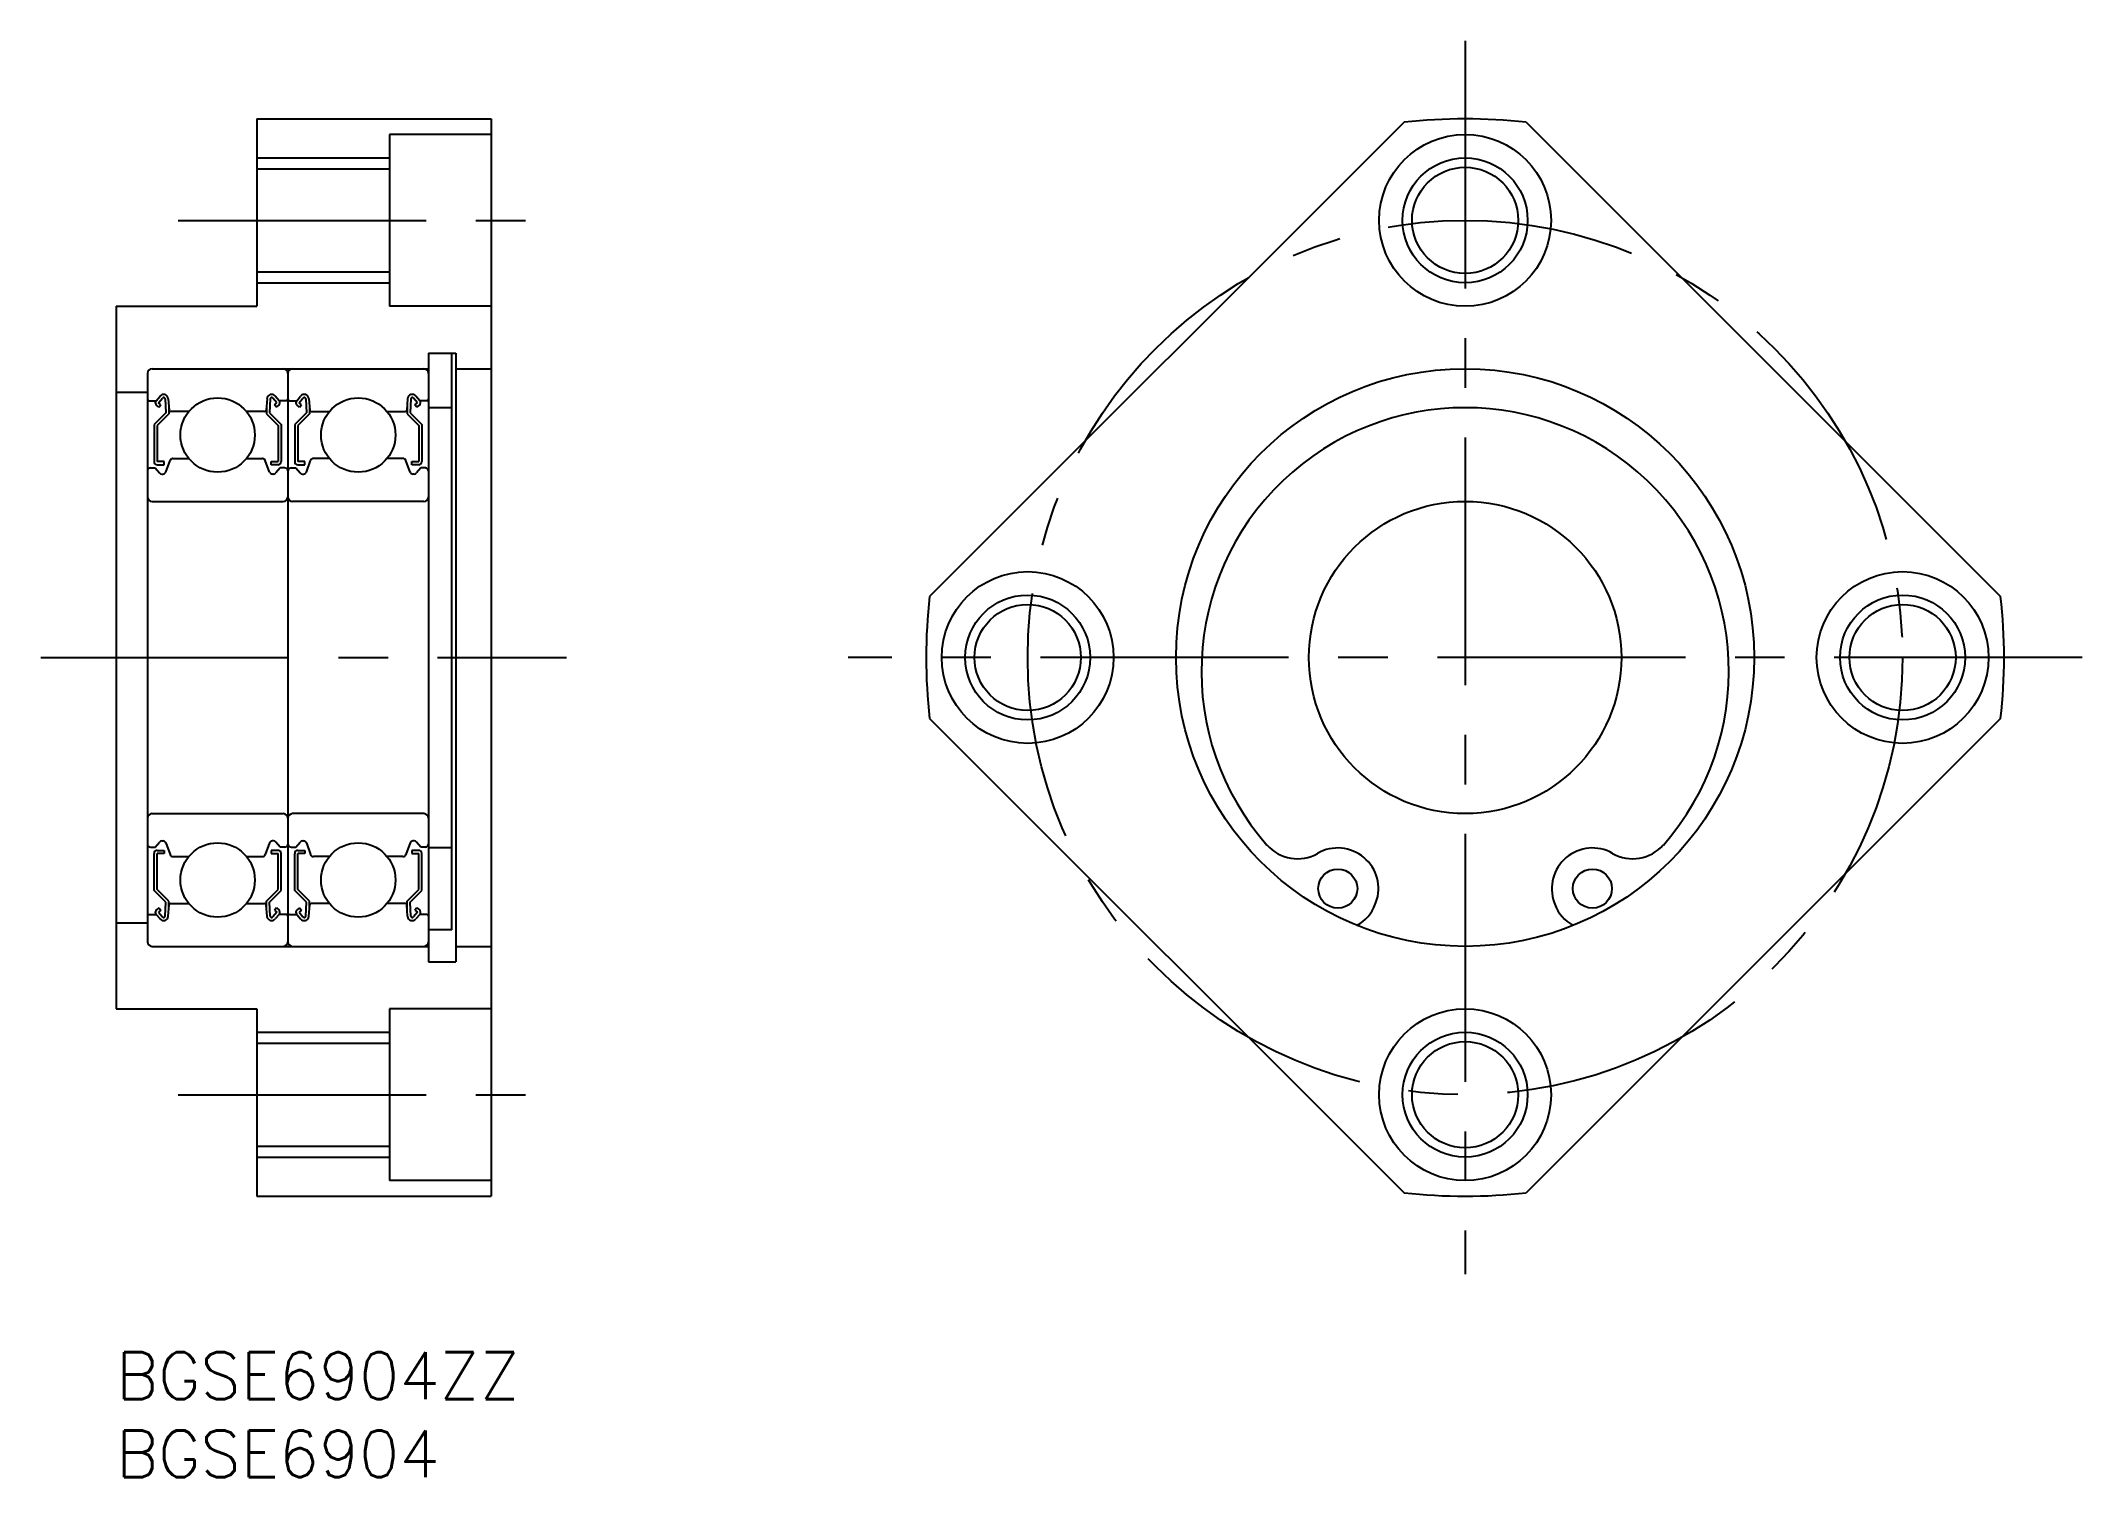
# Model space of a CAD drawing. Extents: x -5 to 126, y -8 to 84.
import ezdxf

# ---------------------------------------------------------------- set-up
doc = ezdxf.new("R2010")
doc.units = 0
doc.header["$LTSCALE"] = 0.5
doc.linetypes.add('CENTER', pattern=[50.8, 31.75, -6.35, 6.35, -6.35])
for name, color, linetype in [('MSM_CENTER', 1, 'CENTER'), ('MSM_CONTINUOUS', 7, 'CONTINUOUS'), ('MSM_NARROW', 5, 'CONTINUOUS'), ('MSM_PART_NUMBER', 7, 'CONTINUOUS')]:
    doc.layers.add(name, color=color, linetype=linetype)
doc.styles.get("Standard").update_dxf_attribs({"font": 'txt.shx', "height": 3, "bigfont": 'bigfont.shx'})

# ---------------------------------------------------------------- blocks, each defined once
blk = doc.blocks.new('*U11')
at = {"layer": 'MSM_PART_NUMBER'}
blk.add_text('BGSE6904ZZ', height=3, dxfattribs=at).set_placement((0, -3))
blk = doc.blocks.new('*U12')
at = {"layer": 'MSM_PART_NUMBER'}
blk.add_text('BGSE6904', height=3, dxfattribs=at).set_placement((0, -8))

msp = doc.modelspace()

# ---------------------------------------------------------------- linework, layer by layer
at = {"layer": 'MSM_CENTER'}
for p, q in [((86.35, 84), (86.35, 5)), ((3.97, 72.5), (29.03, 72.5)), ((-4.82, 44.5), (28.82, 44.5)), ((125.85, 44.5), (46.85, 44.5)), ((3.97, 16.5), (29.03, 16.5))]:
    msp.add_line(p, q, dxfattribs=at)
msp.add_circle((86.35, 44.5), 28, dxfattribs=at)
at = {"layer": 'MSM_CONTINUOUS', "linetype": 'CONTINUOUS'}
for p, q in [((9, 79), (24, 79)), ((9, 79), (9, 67)), ((24, 79), (24, 10)), ((82.44, 78.78), (52.07, 48.41)), ((90.25, 78.78), (120.62, 48.41)), ((24, 78), (17.5, 78)), ((17.5, 78), (17.5, 67)), ((9, 75.8), (17.5, 75.8)), ((9, 69.2), (17.5, 69.2)), ((0, 67), (0, 22)), ((0, 67), (9, 67)), ((24, 67), (17.5, 67)), ((2.3, 63), (20, 63)), ((20, 64), (20, 25)), ((20, 64), (21.75, 64)), ((21.75, 64), (21.75, 25)), ((21.75, 63), (24, 63)), ((0, 61.5), (2, 61.5)), ((2, 62.7), (2, 26.3)), ((11, 62.7), (11, 26.3)), ((2.1, 60.95), (2.56, 60.95)), ((3.18, 60.18), (2.43, 59.43)), ((2.56, 60.95), (2.81, 61.24)), ((2.74, 60.54), (2.59, 60.67)), ((2.71, 60.82), (2.96, 61.11)), ((2.87, 60.69), (2.71, 60.82)), ((2.74, 60.54), (2.87, 60.69)), ((3.14, 61.06), (3.18, 60.18)), ((3.34, 61.07), (3.4, 60.34)), ((3.38, 60.57), (3.38, 60.1)), ((4.65, 60.25), (3.5, 60.25)), ((9.5, 60.25), (8.35, 60.25)), ((9.66, 61.07), (9.6, 60.34)), ((9.62, 60.57), (9.62, 60.1)), ((9.86, 61.06), (9.82, 60.18)), ((9.82, 60.18), (10.57, 59.43)), ((10.29, 60.82), (10.04, 61.11)), ((10.13, 60.69), (10.29, 60.82)), ((10.26, 60.54), (10.13, 60.69)), ((10.44, 60.95), (10.19, 61.24)), ((10.26, 60.54), (10.41, 60.67)), ((10.9, 60.95), (10.44, 60.95)), ((11.1, 60.95), (11.56, 60.95)), ((12.18, 60.18), (11.43, 59.43)), ((11.56, 60.95), (11.81, 61.24)), ((11.74, 60.54), (11.59, 60.67)), ((11.71, 60.82), (11.96, 61.11)), ((11.87, 60.69), (11.71, 60.82)), ((11.74, 60.54), (11.87, 60.69)), ((12.14, 61.06), (12.18, 60.18)), ((12.34, 61.07), (12.4, 60.34)), ((12.38, 60.57), (12.38, 60.1)), ((12.5, 60.25), (13.65, 60.25)), ((17.35, 60.25), (18.5, 60.25)), ((18.66, 61.07), (18.6, 60.34)), ((18.62, 60.57), (18.62, 60.1)), ((18.86, 61.06), (18.82, 60.18)), ((18.82, 60.18), (19.57, 59.43)), ((19.29, 60.82), (19.04, 61.11)), ((19.13, 60.69), (19.29, 60.82)), ((19.26, 60.54), (19.13, 60.69)), ((19.44, 60.95), (19.19, 61.24)), ((19.26, 60.54), (19.41, 60.67)), ((19.9, 60.95), (19.44, 60.95)), ((2.43, 59.43), (2.43, 57.05)), ((3.38, 60.1), (2.63, 59.35)), ((2.63, 59.35), (2.63, 57.05)), ((9.62, 60.1), (10.37, 59.35)), ((10.37, 59.35), (10.37, 57.05)), ((10.57, 59.43), (10.57, 57.05)), ((11.43, 59.43), (11.43, 57.05)), ((12.38, 60.1), (11.63, 59.35)), ((11.63, 59.35), (11.63, 57.05)), ((18.62, 60.1), (19.37, 59.35)), ((19.37, 59.35), (19.37, 57.05)), ((19.57, 59.43), (19.57, 57.05)), ((2.2, 56.65), (2.5, 56.65)), ((2.5, 56.65), (2.78, 56.32)), ((3.08, 57.05), (2.63, 57.05)), ((2.63, 56.85), (3.08, 56.85)), ((2.93, 56.25), (2.99, 56.25)), ((3.08, 56.85), (3.08, 57.05)), ((3.18, 56.38), (3.45, 57.12)), ((3.64, 57.25), (4.65, 57.25)), ((8.35, 57.25), (9.36, 57.25)), ((9.82, 56.38), (9.55, 57.12)), ((9.92, 57.05), (10.37, 57.05)), ((9.92, 56.85), (9.92, 57.05)), ((10.37, 56.85), (9.92, 56.85)), ((10.07, 56.25), (10.01, 56.25)), ((10.5, 56.65), (10.22, 56.32)), ((10.8, 56.65), (10.5, 56.65)), ((11.2, 56.65), (11.5, 56.65)), ((11.5, 56.65), (11.78, 56.32)), ((12.08, 57.05), (11.63, 57.05)), ((11.63, 56.85), (12.08, 56.85)), ((11.93, 56.25), (11.99, 56.25)), ((12.08, 56.85), (12.08, 57.05)), ((12.18, 56.38), (12.45, 57.12)), ((13.65, 57.25), (12.64, 57.25)), ((18.36, 57.25), (17.35, 57.25)), ((18.82, 56.38), (18.55, 57.12)), ((18.92, 57.05), (19.37, 57.05)), ((18.92, 56.85), (18.92, 57.05)), ((19.37, 56.85), (18.92, 56.85)), ((19.07, 56.25), (19.01, 56.25)), ((19.5, 56.65), (19.22, 56.32)), ((19.8, 56.65), (19.5, 56.65)), ((2.3, 54.5), (10.7, 54.5)), ((19.7, 54.5), (11.3, 54.5)), ((52.07, 40.59), (82.44, 10.22)), ((120.62, 40.59), (90.25, 10.22)), ((2.3, 34.5), (10.7, 34.5)), ((19.7, 34.5), (11.3, 34.5)), ((2.5, 32.35), (2.78, 32.68)), ((2.93, 32.75), (2.99, 32.75)), ((10.07, 32.75), (10.01, 32.75)), ((10.5, 32.35), (10.22, 32.68)), ((11.5, 32.35), (11.78, 32.68)), ((11.93, 32.75), (11.99, 32.75)), ((19.07, 32.75), (19.01, 32.75)), ((19.5, 32.35), (19.22, 32.68)), ((2.2, 32.35), (2.5, 32.35)), ((2.43, 29.57), (2.43, 31.95)), ((2.63, 32.15), (3.08, 32.15)), ((2.63, 29.65), (2.63, 31.95)), ((3.08, 31.95), (2.63, 31.95)), ((3.08, 32.15), (3.08, 31.95)), ((3.18, 32.62), (3.45, 31.88)), ((3.64, 31.75), (4.65, 31.75)), ((3.89, 31.75), (3.89, 31.75)), ((4.14, 31.75), (4.14, 31.75)), ((8.35, 31.75), (9.36, 31.75)), ((9.82, 32.62), (9.55, 31.88)), ((10.37, 32.15), (9.92, 32.15)), ((9.92, 32.15), (9.92, 31.95)), ((9.92, 31.95), (10.37, 31.95)), ((10.37, 29.65), (10.37, 31.95)), ((10.8, 32.35), (10.5, 32.35)), ((10.57, 29.57), (10.57, 31.95)), ((11.2, 32.35), (11.5, 32.35)), ((11.43, 29.57), (11.43, 31.95)), ((11.63, 32.15), (12.08, 32.15)), ((11.63, 29.65), (11.63, 31.95)), ((12.08, 31.95), (11.63, 31.95)), ((12.08, 32.15), (12.08, 31.95)), ((12.18, 32.62), (12.45, 31.88)), ((13.65, 31.75), (12.64, 31.75)), ((18.36, 31.75), (17.35, 31.75)), ((17.86, 31.75), (17.86, 31.75)), ((18.11, 31.75), (18.11, 31.75)), ((18.82, 32.62), (18.55, 31.88)), ((19.37, 32.15), (18.92, 32.15)), ((18.92, 32.15), (18.92, 31.95)), ((18.92, 31.95), (19.37, 31.95)), ((19.37, 29.65), (19.37, 31.95)), ((19.8, 32.35), (19.5, 32.35)), ((19.57, 29.57), (19.57, 31.95)), ((3.18, 28.82), (2.43, 29.57)), ((3.38, 28.9), (2.63, 29.65)), ((3.14, 27.94), (3.18, 28.82)), ((3.38, 28.43), (3.38, 28.9)), ((3.5, 28.75), (4.65, 28.75)), ((8.35, 28.75), (9.5, 28.75)), ((9.62, 28.9), (10.37, 29.65)), ((9.62, 28.43), (9.62, 28.9)), ((9.82, 28.82), (10.57, 29.57)), ((9.86, 27.94), (9.82, 28.82)), ((12.18, 28.82), (11.43, 29.57)), ((12.38, 28.9), (11.63, 29.65)), ((12.14, 27.94), (12.18, 28.82)), ((12.38, 28.43), (12.38, 28.9)), ((13.65, 28.75), (12.5, 28.75)), ((18.5, 28.75), (17.35, 28.75)), ((18.62, 28.9), (19.37, 29.65)), ((18.62, 28.43), (18.62, 28.9)), ((18.82, 28.82), (19.57, 29.57)), ((18.86, 27.94), (18.82, 28.82)), ((0, 27.5), (2, 27.5)), ((2, 27.95), (2, 26.3)), ((2.1, 28.05), (2.56, 28.05)), ((2.56, 28.05), (2.81, 27.76)), ((2.74, 28.46), (2.59, 28.33)), ((2.87, 28.31), (2.71, 28.18)), ((2.71, 28.18), (2.96, 27.89)), ((2.74, 28.46), (2.87, 28.31)), ((3.34, 27.93), (3.4, 28.66)), ((9.66, 27.93), (9.6, 28.66)), ((10.29, 28.18), (10.04, 27.89)), ((10.26, 28.46), (10.13, 28.31)), ((10.13, 28.31), (10.29, 28.18)), ((10.44, 28.05), (10.19, 27.76)), ((10.26, 28.46), (10.41, 28.33)), ((10.9, 28.05), (10.44, 28.05)), ((11, 27.95), (11, 26.3)), ((11, 27.95), (11, 26.3)), ((11.1, 28.05), (11.56, 28.05)), ((11.56, 28.05), (11.81, 27.76)), ((11.74, 28.46), (11.59, 28.33)), ((11.87, 28.31), (11.71, 28.18)), ((11.71, 28.18), (11.96, 27.89)), ((11.74, 28.46), (11.87, 28.31)), ((12.34, 27.93), (12.4, 28.66)), ((18.66, 27.93), (18.6, 28.66)), ((19.29, 28.18), (19.04, 27.89)), ((19.26, 28.46), (19.13, 28.31)), ((19.13, 28.31), (19.29, 28.18)), ((19.44, 28.05), (19.19, 27.76)), ((19.26, 28.46), (19.41, 28.33)), ((19.9, 28.05), (19.44, 28.05)), ((20, 27.95), (20, 26.3)), ((2.3, 26), (20, 26)), ((20, 25), (21.75, 25)), ((21.75, 26), (24, 26)), ((0, 22), (9, 22)), ((9, 22), (9, 10)), ((17.5, 22), (17.5, 11)), ((24, 22), (17.5, 22)), ((9, 19.8), (17.5, 19.8)), ((9, 13.2), (17.5, 13.2)), ((24, 11), (17.5, 11)), ((9, 10), (24, 10))]:
    msp.add_line(p, q, dxfattribs=at)
at = {"layer": 'MSM_CONTINUOUS'}
for p, q in [((21.5, 27.05, 0.5), (21.5, 64, 0.5)), ((21.5, 60.5, 0.5), (20, 60.5, 0.5)), ((21.5, 32.3, 0.5), (20, 32.3, 0.5)), ((80.6, 28.7), (80.64, 28.81)), ((92.05, 28.81), (92.09, 28.7)), ((21.5, 27.05, 0.5), (20, 27.05, 0.5))]:
    msp.add_line(p, q, dxfattribs=at)
at = {"layer": 'MSM_CONTINUOUS', "linetype": 'CONTINUOUS'}
for centre, radius in [((86.35, 72.5), 5.5), ((86.35, 72.5), 3.4), ((86.35, 44.5), 18.5), ((6.5, 58.75), 2.38), ((15.5, 58.75), 2.38), ((86.35, 44.5), 10), ((58.35, 44.5), 5.5), ((114.35, 44.5), 5.5), ((58.35, 44.5), 3.4), ((114.35, 44.5), 3.4), ((6.5, 30.25), 2.38), ((15.5, 30.25), 2.38), ((86.35, 16.5), 5.5), ((86.35, 16.5), 3.4)]:
    msp.add_circle(centre, radius, dxfattribs=at)
at = {"layer": 'MSM_CONTINUOUS'}
for centre in [(78.2, 29.7), (94.5, 29.7)]:
    msp.add_circle(centre, 1.25, dxfattribs=at)
at = {"layer": 'MSM_CONTINUOUS', "linetype": 'CONTINUOUS'}
for centre, radius, start, end in [((86.35, 44.5), 34.5, 83.5, 96.5), ((2.3, 62.7), 0.3, 90, 180), ((10.7, 62.7), 0.3, 0, 90), ((11.3, 62.7), 0.3, 90, 180), ((19.7, 62.7), 0.3, 0, 90), ((2.1, 61.05), 0.1, 180, 270), ((2.71, 60.82), 0.2, 139.8682, 230.0862), ((3.04, 61.05), 0.303, 4.9207, 139.9541), ((3.04, 61.05), 0.103, 4.9952, 140.126), ((3.5, 60.35), 0.1, 185.1443, 270.0005), ((9.5, 60.35), 0.1, 269.9995, 354.8557), ((9.96, 61.05), 0.303, 40.0459, 175.0793), ((9.96, 61.05), 0.103, 39.874, 175.0048), ((10.29, 60.82), 0.2, 309.9138, 40.1318), ((10.9, 61.05), 0.1, 270, 0), ((11.1, 61.05), 0.1, 180, 270), ((11.71, 60.82), 0.2, 139.8682, 230.0862), ((12.04, 61.05), 0.303, 4.9207, 139.9541), ((12.04, 61.05), 0.103, 4.9952, 140.126), ((12.5, 60.35), 0.1, 185.1443, 270.0005), ((18.5, 60.35), 0.1, 269.9995, 354.8557), ((18.96, 61.05), 0.303, 40.0459, 175.0793), ((18.96, 61.05), 0.103, 39.874, 175.0048), ((19.29, 60.82), 0.2, 309.9138, 40.1318), ((19.9, 61.05), 0.1, 270, 0), ((2.2, 56.45), 0.2, 90, 180), ((2.63, 57.05), 0.2, 180.0044, 270.0002), ((2.93, 56.45), 0.2, 219.9921, 270), ((2.99, 56.45), 0.2, 270, 339.9919), ((3.64, 57.05), 0.2, 90, 159.9919), ((9.36, 57.05), 0.2, 19.8845, 90.0002), ((10.01, 56.45), 0.2, 199.8883, 269.9998), ((10.07, 56.45), 0.2, 269.9998, 319.8616), ((10.37, 57.05), 0.2, 269.9998, 359.9956), ((10.8, 56.45), 0.2, 359.9956, 90.0002), ((11.2, 56.45), 0.2, 89.9998, 180.0044), ((11.63, 57.05), 0.2, 180.0044, 270.0002), ((11.93, 56.45), 0.2, 220.1384, 270.0002), ((11.99, 56.45), 0.2, 270.0002, 340.1117), ((12.64, 57.05), 0.2, 89.9998, 160.1155), ((18.36, 57.05), 0.2, 20.0081, 90), ((19.01, 56.45), 0.2, 200.0081, 270), ((19.07, 56.45), 0.2, 270, 320.0079), ((19.37, 57.05), 0.2, 269.9998, 359.9956), ((19.8, 56.45), 0.2, 0, 90), ((2.3, 54.8), 0.3, 180, 270), ((10.7, 54.8), 0.3, 270, 0), ((11.3, 54.8), 0.3, 180, 270), ((19.7, 54.8), 0.3, 270, 0), ((86.35, 44.5), 34.5, 173.5, 186.5), ((86.35, 44.5), 34.5, 353.5, 6.5), ((2.3, 34.2), 0.3, 90, 180), ((10.7, 34.2), 0.3, 0, 90), ((11.3, 34.2), 0.3, 90, 180), ((19.7, 34.2), 0.3, 0, 90), ((2.93, 32.55), 0.2, 90, 140.0079), ((2.99, 32.55), 0.2, 20.0081, 90), ((10.01, 32.55), 0.2, 90.0002, 160.1117), ((10.07, 32.55), 0.2, 40.1384, 90.0002), ((11.93, 32.55), 0.2, 89.9998, 139.8616), ((11.99, 32.55), 0.2, 19.8883, 89.9998), ((19.01, 32.55), 0.2, 90, 159.9919), ((19.07, 32.55), 0.2, 39.9921, 90), ((2.2, 32.55), 0.2, 180, 270), ((2.63, 31.95), 0.2, 89.9998, 179.9956), ((3.64, 31.95), 0.2, 200.0081, 270), ((9.36, 31.95), 0.2, 269.9998, 340.1155), ((10.37, 31.95), 0.2, 0.0044, 90.0002), ((10.8, 32.55), 0.2, 269.9998, 0.0044), ((11.2, 32.55), 0.2, 179.9956, 270.0002), ((11.63, 31.95), 0.2, 89.9998, 179.9956), ((12.64, 31.95), 0.2, 199.8845, 270.0002), ((18.36, 31.95), 0.2, 270, 339.9919), ((19.37, 31.95), 0.2, 0.0044, 90.0002), ((19.8, 32.55), 0.2, 270, 0), ((3.5, 28.65), 0.1, 89.9995, 174.8557), ((9.5, 28.65), 0.1, 5.1443, 90.0005), ((12.5, 28.65), 0.1, 89.9995, 174.8557), ((18.5, 28.65), 0.1, 5.1443, 90.0005), ((2.1, 27.95), 0.1, 90, 180), ((2.71, 28.18), 0.2, 129.9138, 220.1318), ((3.04, 27.95), 0.303, 220.0459, 355.0793), ((3.04, 27.95), 0.103, 219.874, 355.0048), ((9.96, 27.95), 0.303, 184.9207, 319.9541), ((9.96, 27.95), 0.103, 184.9952, 320.126), ((10.29, 28.18), 0.2, 319.8682, 50.0862), ((10.9, 27.95), 0.1, 0, 90), ((11.1, 27.95), 0.1, 90, 180), ((11.71, 28.18), 0.2, 129.9138, 220.1318), ((12.04, 27.95), 0.303, 220.0459, 355.0793), ((12.04, 27.95), 0.103, 219.874, 355.0048), ((18.96, 27.95), 0.303, 184.9207, 319.9541), ((18.96, 27.95), 0.103, 184.9952, 320.126), ((19.29, 28.18), 0.2, 319.8682, 50.0862), ((19.9, 27.95), 0.1, 0, 90), ((2.3, 26.3), 0.3, 180, 270), ((10.7, 26.3), 0.3, 270, 0), ((11.3, 26.3), 0.3, 180, 270), ((19.7, 26.3), 0.3, 270, 0), ((86.35, 44.5), 34.5, 263.5, 276.5)]:
    msp.add_arc(centre, radius, start, end, dxfattribs=at)
at = {"layer": 'MSM_CONTINUOUS'}
for centre, radius, start, end in [((86.35, 43.62), 16.88, 318.7342, 221.2658), ((75.62, 34.21), 2.6, 221.2658, 299.7449), ((78.2, 29.7), 2.6, 340.0175, 119.7449), ((94.5, 29.7), 2.6, 60.2551, 199.9825), ((97.08, 34.21), 2.6, 240.2551, 318.7342), ((78.25, 29.55), 2.5, 297.992, 340.0175), ((94.44, 29.55), 2.5, 199.9825, 242.008)]:
    msp.add_arc(centre, radius, start, end, dxfattribs=at)
at = {"layer": 'MSM_NARROW'}
for p, q in [((9, 76.5), (17.5, 76.5)), ((9, 68.5), (17.5, 68.5)), ((9, 20.5), (17.5, 20.5)), ((9, 12.5), (17.5, 12.5))]:
    msp.add_line(p, q, dxfattribs=at)
for centre in [(86.35, 72.5), (58.35, 44.5), (114.35, 44.5), (86.35, 16.5)]:
    msp.add_circle(centre, 4, dxfattribs=at)

# ---------------------------------------------------------------- block references
at = {"layer": 'MSM_CONTINUOUS'}
for name in ['*U11', '*U12']:
    msp.add_blockref(name, (0, 0), dxfattribs=at)

doc.saveas('drawing.dxf')
